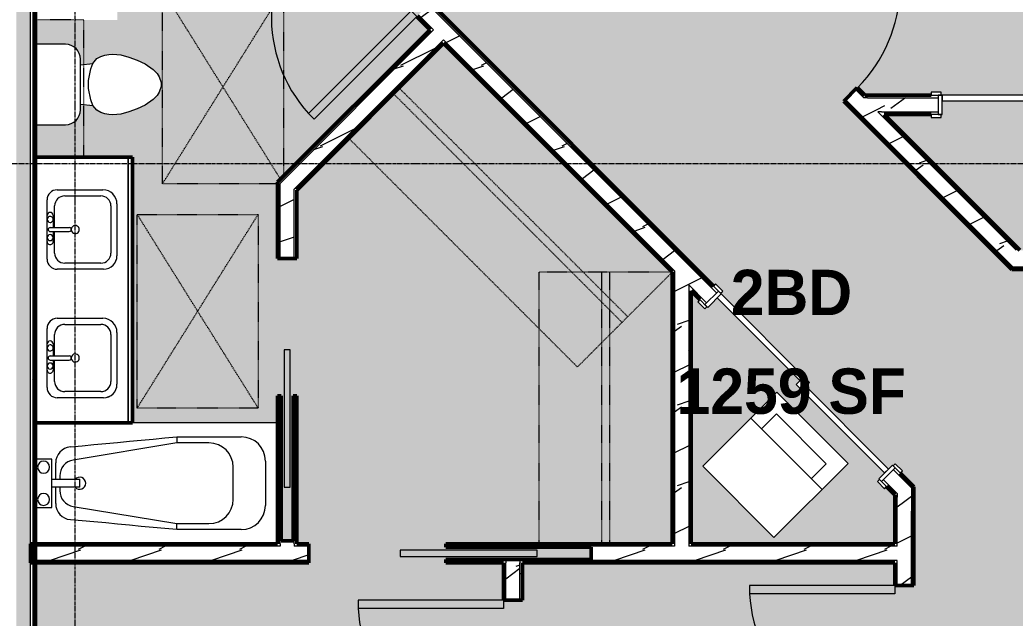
# Model space of a CAD drawing. Header units: inches. Extents: x -4294 to -464, y 9706 to 12475.
# Drawn here: x -2514 to -2267.2, y 11422.6 to 11570.9 of the extents above; entities that cross this region are included whole.
import ezdxf

# ---------------------------------------------------------------- set-up
doc = ezdxf.new("R2010")
doc.units = ezdxf.units.IN
doc.header["$MEASUREMENT"] = 0
doc.linetypes.add('Dash', pattern=[0.25, 0.125, -0.125])
doc.linetypes.add('Grid Line 1_2_', pattern=[0.875, 0.5, -0.125, 0.125, -0.125])
for name, color, linetype, lineweight in [('0-1', 7, 'Continuous', 5), ('0-2', 7, 'Continuous', 9), ('A-AREA-IDEN', 2, 'Continuous', 9), ('A-AREA-PATT-4', 254, 'Continuous', 9), ('A-DOOR-1', 7, 'Continuous', 9), ('A-DOOR-2', 90, 'Continuous', 20), ('A-DOOR-FRAM-1', 90, 'Continuous', 20), ('A-GENM-HDLN-1', 7, 'Dash', 9), ('A-WALL', 113, 'Continuous', 13), ('A-WALL-2', 250, 'Continuous', 50), ('A-WALL-3', 50, 'Continuous', 13), ('A-WALL-PATT-1', 7, 'Continuous', 9), ('A-WALL-PATT-2', 8, 'Continuous', 9), ('A-WALL-PATT-5', 111, 'Continuous', 9), ('I-WALL-1', 2, 'Continuous', 50), ('P-SANR-FIXT-1', 7, 'Continuous', 9), ('Q-CASE-1', 250, 'Continuous', 50), ('Q-CASE-2', 7, 'Continuous', 9), ('Q-CASE-HDLN-1', 7, 'Dash', 9), ('S-GRID-1', 1, 'Grid Line 1_2_', 9)]:
    doc.layers.add(name, color=color, linetype=linetype, lineweight=lineweight)
doc.styles.add('Century Gothic_B', font='GOTHICB.TTF', dxfattribs={"height": 11.25})
pattern_1 = [(0, (0, 0), (38.4, 9.6), [1.584, -27.216, 1.584, -27.216, -153.6]), (0, (0, 0), (38.4, 9.6), [-57.6, 1.584, -56.016, 1.584, -27.216, -67.2]), (0, (0, 0), (38.4, 9.6), [-144, 1.584, -17.616, 1.584, -46.416]), (120, (14.4, 4.8), (-27.513844, 28.4553755), [1.584, -27.216, 1.584, -27.216, -153.6]), (120, (14.4, 4.8), (-27.513844, 28.4553755), [-57.6, 1.584, -56.016, 1.584, -27.216, -67.2]), (120, (14.4, 4.8), (-27.513844, 28.4553755), [-144, 1.584, -17.616, 1.584, -46.416]), (240, (19.2, 24), (-10.886156, -38.0553755), [1.584, -27.216, 1.584, -27.216, -153.6]), (240, (19.2, 24), (-10.886156, -38.0553755), [-57.6, 1.584, -56.016, 1.584, -27.216, -67.2]), (240, (19.2, 24), (-10.886156, -38.0553755), [-144, 1.584, -17.616, 1.584, -46.416])]
pattern_2 = [(216.87, (7.997, 19.992), (59.9755286, 39.9843071), [9.996, -89.964]), (206.565, (19.992, 13.994), (-19.991807, -19.992219), [22.352, -22.352]), (198.435, (19.992, 3.998), (-39.983821, -19.991955), [12.644, -50.576])]

# ---------------------------------------------------------------- blocks, each defined once
blk = doc.blocks.new('Single-Flush - 36_ x 84_-1372839-FLOOR PLAN - 3RD FLOOR')
at = {"layer": 'A-DOOR-1'}
blk.add_arc((18, 2.37), 36.07, 93.1789, 180, dxfattribs=at)
at = {"layer": 'A-DOOR-2'}
for p, q in [((16, 2.37), (16, 38.39)), ((18, 38.39), (16, 38.39)), ((18, 2.37), (18, 38.39)), ((18, 2.37), (16, 2.37))]:
    blk.add_line(p, q, dxfattribs=at)
blk = doc.blocks.new('Pocket_Door_2385 - 34_ x 80_-1722045-FLOOR PLAN - 3RD FLOOR')
at = {"layer": 'A-DOOR-2'}
for p, q in [((-39.67, 0.75), (-39.67, -0.75)), ((-5.67, 0.75), (-39.67, 0.75)), ((-5.67, -0.75), (-5.67, 0.75)), ((-39.67, -0.75), (-5.67, -0.75))]:
    blk.add_line(p, q, dxfattribs=at)
blk = doc.blocks.new('Bath Tub - Maestro - 60_x30_-V68-FLOOR PLAN - 3RD FLOOR')
at = {"layer": 'P-SANR-FIXT-1'}
for p, q in [((60, 30), (24, 30)), ((35, 25), (9.35, 20.74)), ((35, 26.5), (51, 26.5)), ((35, 26.5), (35, 25)), ((43, 25), (35, 25)), ((4, 21), (0, 21)), ((4, 16), (4, 21)), ((5, 16), (5, 20.04)), ((57, 20.5), (57, 9.5)), ((49, 11), (49, 19)), ((4, 14), (4, 16)), ((4, 16), (10.94, 16)), ((6, 16.8), (6, 16)), ((10.94, 14), (10.94, 16)), ((4, 9), (4, 14)), ((10.94, 14), (4, 14)), ((5, 9.96), (5, 14)), ((6, 14), (6, 13.2)), ((0, 9), (4, 9)), ((9.35, 9.26), (35, 5)), ((35, 3.5), (35, 5)), ((35, 5), (43, 5)), ((51, 3.5), (35, 3.5))]:
    blk.add_line(p, q, dxfattribs=at)
at = {"layer": 'P-SANR-FIXT-1', "flags": 128}
for points in [[(8.63, 24.03), (11.56, 24.3), (14.49, 24.58), (17.42, 24.85), (20.35, 25.13), (23.28, 25.4), (26.21, 25.68), (29.14, 25.95), (32.07, 26.23), (35, 26.5)], [(35, 3.5), (32.07, 3.77), (29.14, 4.05), (26.21, 4.32), (23.28, 4.6), (20.35, 4.87), (17.42, 5.15), (14.49, 5.42), (11.56, 5.7), (8.63, 5.97)]]:
    blk.add_lwpolyline(points, dxfattribs=at)
at = {"layer": 'P-SANR-FIXT-1'}
for centre, radius, start, end in [((43, 19), 6, 360, 90), ((51, 20.5), 6, 360, 90), ((9, 20.04), 4, 95.3558, 180), ((2, 19), 1.5, 360, 180), ((10, 16.8), 4, 99.4223, 180), ((2, 19), 1.5, 180, 360), ((10.94, 15), 1.5, 360, 137.9289), ((10.94, 15), 1.5, 222.0711, 360), ((2, 11), 1.5, 360, 180), ((10, 13.2), 4, 180, 260.5777), ((2, 11), 1.5, 180, 360), ((9, 9.96), 4, 180, 264.6442), ((43, 11), 6, 270, 0), ((51, 9.5), 6, 270, 360)]:
    blk.add_arc(centre, radius, start, end, dxfattribs=at)
blk = doc.blocks.new('Toilet-Domestic-3D - Toilet-Domestic-3D-1372870-FLOOR PLAN - 3RD FLOOR')
at = {"layer": 'P-SANR-FIXT-1'}
for p, q in [((-5.13, 8), (-3.74, 10)), ((-3.74, 10), (-2.74, 11)), ((-2.74, 11), (-1.87, 11.5)), ((-1.87, 11.5), (-0.5, 12)), ((-0.5, 12), (0.5, 12)), ((0.5, 12), (1.87, 11.5)), ((1.87, 11.5), (2.74, 11)), ((2.74, 11), (3.74, 10)), ((3.74, 10), (5.13, 8)), ((-6.06, 6), (-5.13, 8)), ((5.13, 8), (6.06, 6)), ((-6.79, 4), (-6.06, 6)), ((6.06, 6), (6.79, 4)), ((-7.33, 1.99), (-6.79, 4)), ((6.79, 4), (7.33, 1.99)), ((-7.5, 0), (-7.33, 1.99)), ((7.33, 1.99), (7.5, 0)), ((-7.41, -1), (-7.5, 0)), ((-7.24, -2), (-7.41, -1)), ((-6.97, -3), (-7.24, -2)), ((7.24, -2), (6.97, -3)), ((7.41, -1), (7.24, -2)), ((7.5, 0), (7.41, -1)), ((-6.4, -4), (-6.97, -3)), ((-5.21, -5), (-6.4, -4)), ((6.4, -4), (5.21, -5)), ((6.97, -3), (6.4, -4)), ((-3.84, -5.5), (-5.21, -5)), ((-4.86, -8.02), (-5.21, -5)), ((-1, -6), (-3.84, -5.5)), ((1, -6), (-1, -6)), ((3.84, -5.5), (1, -6)), ((5.21, -5), (3.84, -5.5)), ((4.86, -8.02), (5.21, -5)), ((6.25, -8.02), (-6.25, -8.02)), ((-9.98, -11.75), (-9.98, -19.18)), ((9.98, -19.18), (9.98, -11.75))]:
    blk.add_line(p, q, dxfattribs=at)
for centre, start, end in [((-6.25, -11.75), 90, 180), ((6.25, -11.75), 0, 90)]:
    blk.add_arc(centre, 3.73, start, end, dxfattribs=at)
blk = doc.blocks.new('OD_CW_Upper Cabinet - OD_CW_Upper Cabinet-1867009-FLOOR PLAN - 3RD FLOOR')
at = {"layer": 'Q-CASE-HDLN-1'}
for p, q in [((34.74, 24), (0.74, 24)), ((0.74, 24), (0.74, 12)), ((34.74, 12), (34.74, 24)), ((0.74, 12), (34.74, 12))]:
    blk.add_line(p, q, dxfattribs=at)
blk = doc.blocks.new('M_Sink Vanity-Square - 500 x 440mm-1372835-FLOOR PLAN - 3RD FLOOR')
at = {"layer": 'P-SANR-FIXT-1'}
for p, q in [((-5.72, 10.23), (7.14, 10.23)), ((-5.72, 10.23), (7.14, 10.23)), ((-5.22, 8.73), (6.46, 8.73)), ((-9.22, -4.59), (-9.22, 6.73)), ((-9.22, -4.59), (-9.22, 6.73)), ((-7.72, -2.72), (-7.72, 6.23)), ((8.96, 6.23), (8.96, -2.72)), ((10.46, 6.91), (10.46, -4.59)), ((10.46, 6.91), (10.46, -4.59)), ((0.12, -6.33), (0.12, -1.59)), ((1.12, -6.33), (1.12, -1.59)), ((7.96, -7.09), (-6.72, -7.09)), ((7.96, -7.09), (-6.72, -7.09)), ((0.12, -5.22), (-5.22, -5.22)), ((-2.88, -5.59), (0.12, -5.59)), ((3.62, -7.09), (-2.88, -7.09)), ((6.46, -5.22), (1.12, -5.22)), ((1.12, -5.59), (3.62, -5.59))]:
    blk.add_line(p, q, dxfattribs=at)
for centre, radius, start, end in [((-5.72, 6.73), 3.5, 90, 180), ((-5.72, 6.73), 3.5, 90, 180), ((7.14, 6.91), 3.32, 0, 90), ((7.14, 6.91), 3.32, 360, 90), ((-5.22, 6.23), 2.5, 90, 180), ((6.46, 6.23), 2.5, 360, 90), ((0.62, -0.13), 1, 360, 180), ((0.62, -0.13), 1, 180, 0), ((0.62, -1.59), 0.5, 360, 180), ((-6.72, -4.59), 2.5, 180, 270), ((-6.72, -4.59), 2.5, 180, 270), ((-5.22, -2.72), 2.5, 180, 270), ((6.46, -2.72), 2.5, 270, 360), ((7.96, -4.59), 2.5, 270, 0), ((7.96, -4.59), 2.5, 270, 0), ((-2.88, -6.34), 0.75, 90, 270), ((-1.88, -6.34), 0.75, 360, 180), ((-1.88, -6.34), 0.75, 180, 0), ((0.62, -6.33), 0.5, 180, 0), ((2.62, -6.34), 0.75, 0, 180), ((2.62, -6.34), 0.75, 180, 0), ((3.62, -6.34), 0.75, 270, 90)]:
    blk.add_arc(centre, radius, start, end, dxfattribs=at)
blk = doc.blocks.new('OD_CW_Base Cabinet - OD_CW_Base Cabinet-1834232-FLOOR PLAN - 3RD FLOOR')
at = {"layer": 'Q-CASE-1'}
for p, q in [((0.74, 24), (0.74, 0)), ((66.57, 0), (66.57, 24)), ((0.74, 0), (66.57, 0))]:
    blk.add_line(p, q, dxfattribs=at)
at = {"layer": 'Q-CASE-2'}
for p, q in [((0.74, 1), (0.74, 24)), ((66.57, 24), (66.57, 1)), ((0.74, 0), (0.74, 1)), ((0.74, 1), (66.57, 1)), ((66.57, 1), (0.74, 1)), ((66.57, 0), (0.74, 0)), ((66.57, 1), (66.57, 0))]:
    blk.add_line(p, q, dxfattribs=at)
blk = doc.blocks.new('ADA Clearances - 30_x48_-1721104-FLOOR PLAN - 3RD FLOOR')
at = {"layer": 'A-GENM-HDLN-1'}
for p, q in [((15, 24), (-15, -24)), ((-15, 24), (15, -24)), ((-15, -24), (-15, 24)), ((-15, 24), (15, 24)), ((15, 24), (15, -24)), ((15, -24), (-15, -24))]:
    blk.add_line(p, q, dxfattribs=at)
blk = doc.blocks.new('ADA Clearances - 30_x48_-V90-FLOOR PLAN - 3RD FLOOR')
at = {"layer": 'A-GENM-HDLN-1'}
for p, q in [((15, 24), (-15, -24)), ((-14.29, 22.86), (15, -24)), ((-13.52, 24), (15, 24)), ((15, 24), (15, -24)), ((-15, -24), (-15, 22.14)), ((15, -24), (-15, -24))]:
    blk.add_line(p, q, dxfattribs=at)
blk = doc.blocks.new('Single-Flush - 36_ x 84_-1372824-FLOOR PLAN - 3RD FLOOR')
at = {"layer": 'A-DOOR-1'}
blk.add_arc((18, -2.38), 36.07, 180, 266.8211, dxfattribs=at)
at = {"layer": 'A-DOOR-2'}
for p, q in [((16, -2.38), (16, -38.39)), ((18, -2.38), (16, -2.38)), ((18, -2.38), (18, -38.39)), ((18, -38.39), (16, -38.39))]:
    blk.add_line(p, q, dxfattribs=at)
blk = doc.blocks.new('OD_CW_Closet - OD_CW_Closet-2068594-FLOOR PLAN - 3RD FLOOR')
at = {"layer": 'Q-CASE-HDLN-1'}
for p, q in [((80.94, 24), (0.74, 24)), ((0.74, 24), (0.74, -9.27)), ((80.94, -9.27), (80.94, 24)), ((0.74, 8.37), (80.94, 8.37)), ((0.74, 6.37), (80.94, 6.37)), ((0.74, -9.27), (80.94, -9.27))]:
    blk.add_line(p, q, dxfattribs=at)
blk = doc.blocks.new('OD_CW_Closet - OD_CW_Closet-2068562-FLOOR PLAN - 3RD FLOOR')
at = {"layer": 'Q-CASE-HDLN-1'}
for p, q in [((68.04, 24), (0.74, 24)), ((0.74, 24), (0.74, -9)), ((68.04, -9), (68.04, 24)), ((0.74, 8.5), (68.04, 8.5)), ((0.74, 6.5), (68.04, 6.5)), ((0.74, -9), (68.04, -9))]:
    blk.add_line(p, q, dxfattribs=at)
blk = doc.blocks.new('FOLDING_SLIDING CLOSET - 72_ x 80_-1372823-FLOOR PLAN - 3RD FLOOR')
at = {"layer": 'A-DOOR-1'}
for p, q in [((-36.25, 3), (-38.75, 3)), ((-38.75, 3), (-38.75, 2.25)), ((-36.25, 2.25), (-36.25, 3)), ((38.75, 3), (36.25, 3)), ((36.25, 3), (36.25, 2.25)), ((38.75, 2.25), (38.75, 3)), ((-38.75, 2.25), (-36.25, 2.25)), ((36.25, 2.25), (38.75, 2.25)), ((-36.25, -2.5), (-38.75, -2.5)), ((-38.75, -2.5), (-38.75, -3.25)), ((-38.75, -3.25), (-36.25, -3.25)), ((-36.25, -3.25), (-36.25, -2.5)), ((38.75, -2.5), (36.25, -2.5)), ((36.25, -2.5), (36.25, -3.25)), ((36.25, -3.25), (38.75, -3.25)), ((38.75, -3.25), (38.75, -2.5))]:
    blk.add_line(p, q, dxfattribs=at)
at = {"layer": 'A-DOOR-2'}
for p, q in [((1, 2.25), (-36, 2.25)), ((-36, 2.25), (-36, 0.87)), ((-36, 0.87), (1, 0.87)), ((36, 0.87), (-1, 0.87)), ((-1, 0.87), (-1, -0.5)), ((1, 0.87), (1, 2.25)), ((36, -0.5), (36, 0.87)), ((-1, -0.5), (36, -0.5))]:
    blk.add_line(p, q, dxfattribs=at)
at = {"layer": 'A-DOOR-FRAM-1'}
for p, q in [((-36, 2.25), (-37, 2.25)), ((-37, 2.25), (-37, -2.5)), ((-36, -2.5), (-36, 2.25)), ((36, 2.25), (36, -2.5)), ((37, 2.25), (36, 2.25)), ((37, -2.5), (37, 2.25)), ((-37, -2.5), (-36, -2.5)), ((36, -2.5), (37, -2.5))]:
    blk.add_line(p, q, dxfattribs=at)
blk = doc.blocks.new('Stacked Washer and Dryer - 26_x25_ - Private-1352637-FLOOR PLAN - 3RD FLOOR')
at = {"layer": 'P-SANR-FIXT-1'}
for p, q in [((0, 12.5), (26, 12.5)), ((0, 12.5), (0, -12.5)), ((16.90625, 12.5), (16.90625, -12.5)), ((26, 12.5), (26, -12.5)), ((16.90625, 8.75), (22.09375, 8.75)), ((22.09375, 8.75), (22.09375, -8.75)), ((22.09375, -8.75), (16.90625, -8.75)), ((26, -12.5), (0, -12.5))]:
    blk.add_line(p, q, dxfattribs=at)
blk = doc.blocks.new('FOLDING_SLIDING CLOSET - 60_ x 80_-1372877-FLOOR PLAN - 3RD FLOOR')
at = {"layer": 'A-DOOR-1'}
for p, q in [((-30.25, 3), (-32.75, 3)), ((-32.75, 3), (-32.75, 2.25)), ((-30.25, 2.25), (-30.25, 3)), ((32.75, 3), (30.25, 3)), ((30.25, 3), (30.25, 2.25)), ((32.75, 2.25), (32.75, 3)), ((-32.75, 2.25), (-30.25, 2.25)), ((30.25, 2.25), (32.75, 2.25)), ((-30.25, -2.5), (-32.75, -2.5)), ((-32.75, -2.5), (-32.75, -3.25)), ((-32.75, -3.25), (-30.25, -3.25)), ((-30.25, -3.25), (-30.25, -2.5)), ((32.75, -2.5), (30.25, -2.5)), ((30.25, -2.5), (30.25, -3.25)), ((30.25, -3.25), (32.75, -3.25)), ((32.75, -3.25), (32.75, -2.5))]:
    blk.add_line(p, q, dxfattribs=at)
at = {"layer": 'A-DOOR-2'}
for p, q in [((1, 2.25), (-30, 2.25)), ((-30, 2.25), (-30, 0.87)), ((-30, 0.87), (1, 0.87)), ((30, 0.87), (-1, 0.87)), ((-1, 0.87), (-1, -0.5)), ((1, 0.87), (1, 2.25)), ((30, -0.5), (30, 0.87)), ((-1, -0.5), (30, -0.5))]:
    blk.add_line(p, q, dxfattribs=at)
at = {"layer": 'A-DOOR-FRAM-1'}
for p, q in [((-30, 2.25), (-31, 2.25)), ((-31, 2.25), (-31, -2.5)), ((-30, -2.5), (-30, 2.25)), ((30, 2.25), (30, -2.5)), ((31, 2.25), (30, 2.25)), ((31, -2.5), (31, 2.25)), ((-31, -2.5), (-30, -2.5)), ((30, -2.5), (31, -2.5))]:
    blk.add_line(p, q, dxfattribs=at)
blk = doc.blocks.new('CTR - 1st Phase - Unit Layouts_rvt-1-FLOOR PLAN - 3RD FLOOR')
at = {"layer": 'A-WALL-PATT-1'}
h = blk.add_hatch(dxfattribs=at)
h.set_pattern_fill('FP_1', color=256, style=0, pattern_type=2)
h.set_pattern_definition(pattern_1)
h.paths.add_polyline_path([(-2267.79, 11509.65), (-2309.29, 11551.15), (-2309.73, 11550.71), (-2268.68, 11509.65), (-2268.05, 11509.65)], flags=0)
h.paths.add_polyline_path([(-2335.19, 11576.16), (-2334.75, 11576.61), (-2375.26, 11617.12), (-2375.7, 11616.68), (-2347.15, 11588.12)], flags=0)
h.paths.add_polyline_path([(-2428.03, 11669), (-2427.59, 11669.44), (-2437.77, 11679.63), (-2438.19, 11679.17), (-2428.47, 11669.44)], flags=0)
h.paths.add_polyline_path([(-2438.25, 11679.99), (-2438.13, 11679.99), (-2438.19, 11680.05)], flags=0)
h = blk.add_hatch(dxfattribs=at)
h.set_pattern_fill('FP_1', color=256, style=0, pattern_type=2)
h.set_pattern_definition(pattern_1)
h.paths.add_polyline_path([(-2292.32, 11454.28), (-2292.32, 11455.16), (-2296.96, 11459.8), (-2297.4, 11459.36), (-2292.95, 11454.9)], flags=0)
h.paths.add_polyline_path([(-2341.24, 11503.2), (-2340.8, 11503.64), (-2412.22, 11575.06), (-2412.66, 11574.61), (-2341.68, 11503.64)], flags=0)
h.paths.add_polyline_path([(-2438.12, 11600.07), (-2437.67, 11600.51), (-2477.7, 11640.54), (-2478.15, 11640.1), (-2440.59, 11602.54)], flags=0)
h = blk.add_hatch(dxfattribs=at)
h.set_pattern_fill('FP_1', color=256, style=0, pattern_type=2)
h.set_pattern_definition(pattern_1)
h.paths.add_polyline_path([(-2296.45, 11452.57), (-2296.45, 11453.45), (-2299.88, 11456.88), (-2300.32, 11456.44), (-2297.07, 11453.19)], flags=0)
h.paths.add_polyline_path([(-2344.16, 11500.28), (-2343.72, 11500.72), (-2348.17, 11505.18), (-2348.17, 11504.29), (-2344.6, 11500.72)], flags=0)
h.paths.add_polyline_path([(-2351.67, 11507.79), (-2351.67, 11508.68), (-2408.95, 11565.95), (-2409.39, 11565.51), (-2352.3, 11508.42)], flags=0)
h.paths.add_polyline_path([(-2411.86, 11567.98), (-2411.42, 11568.43), (-2415.13, 11572.14), (-2415.58, 11571.7), (-2412.31, 11568.43)], flags=0)
h.paths.add_polyline_path([(-2441.03, 11597.15), (-2440.59, 11597.59), (-2480.62, 11637.62), (-2481.06, 11637.18), (-2441.47, 11597.59)], flags=0)
h = blk.add_hatch(dxfattribs=at)
h.set_pattern_fill('FP_1', color=256, style=0, pattern_type=2)
h.set_pattern_definition(pattern_1)
h.paths.add_polyline_path([(-2446, 11528.02), (-2408.95, 11565.07), (-2409.39, 11565.51), (-2446, 11528.9), (-2446, 11528.64)], flags=0)
h = blk.add_hatch(dxfattribs=at)
h.set_pattern_fill('FP_1', color=256, style=0, pattern_type=2)
h.set_pattern_definition(pattern_1)
h.paths.add_polyline_path([(-2076.8, 11551.55), (-2076.17, 11551.55), (-2076.17, 11552.17), (-2134.82, 11552.17), (-2134.82, 11551.55), (-2099.07, 11551.55)], flags=0)
h.paths.add_polyline_path([(-2208.82, 11551.55), (-2208.82, 11552.17), (-2212.32, 11552.17), (-2212.32, 11551.55), (-2210.57, 11551.55)], flags=0)
h.paths.add_polyline_path([(-2301.24, 11551.55), (-2286.32, 11551.55), (-2286.32, 11552.17), (-2304.48, 11552.17), (-2303.86, 11551.55)], flags=0)
h = blk.add_hatch(dxfattribs=at)
h.set_pattern_fill('FP_1', color=256, style=0, pattern_type=2)
h.set_pattern_definition(pattern_1)
h.paths.add_polyline_path([(-2450.12, 11441.02), (-2449.5, 11441.03), (-2449.5, 11477.72), (-2450.12, 11477.72), (-2450.12, 11444.52)], flags=0)
h.paths.add_polyline_path([(-2450.12, 11511.72), (-2449.5, 11511.72), (-2449.5, 11530.35), (-2450.12, 11529.73), (-2450.12, 11523.89)], flags=0)
h = blk.add_hatch(dxfattribs=at)
h.set_pattern_fill('FP_1', color=256, style=0, pattern_type=2)
h.set_pattern_definition(pattern_1)
h.paths.add_polyline_path([(-2445.37, 11441.02), (-2445.37, 11477.72), (-2446, 11477.72), (-2446, 11441.02)], flags=0)
h.paths.add_polyline_path([(-2445.37, 11511.72), (-2445.37, 11528.64), (-2446, 11528.02), (-2446, 11511.72)], flags=0)
h = blk.add_hatch(dxfattribs=at)
h.set_pattern_fill('FP_1', color=256, style=0, pattern_type=2)
h.set_pattern_definition(pattern_1)
h.paths.add_polyline_path([(-2143.48, 11509.02), (-2076.17, 11509.02), (-2076.17, 11509.65), (-2239.4, 11509.65), (-2239.4, 11509.02), (-2167.48, 11509.02)], flags=0)
h.paths.add_polyline_path([(-2242.9, 11509.02), (-2242.9, 11509.65), (-2268.68, 11509.65), (-2268.05, 11509.02), (-2243.53, 11509.02)], flags=0)
h = blk.add_hatch(dxfattribs=at)
h.set_pattern_fill('FP_1', color=256, style=0, pattern_type=2)
h.set_pattern_definition(pattern_1)
h.paths.add_polyline_path([(-2351.67, 11441.02), (-2351.67, 11507.79), (-2352.3, 11508.42), (-2352.3, 11441.02)], flags=0)
h = blk.add_hatch(dxfattribs=at)
h.set_pattern_fill('FP_1', color=256, style=0, pattern_type=2)
h.set_pattern_definition(pattern_1)
h.paths.add_polyline_path([(-2347.55, 11441.02), (-2347.55, 11503.67), (-2348.17, 11504.29), (-2348.17, 11441.02)], flags=0)
h = blk.add_hatch(dxfattribs=at)
h.set_pattern_fill('FP_1', color=256, style=0, pattern_type=2)
h.set_pattern_definition(pattern_1)
h.paths.add_polyline_path([(-2292.32, 11255.64), (-2292.32, 11394.65), (-2292.95, 11394.65), (-2292.95, 11255.64)], flags=0)
h.paths.add_polyline_path([(-2292.32, 11430.65), (-2292.32, 11454.28), (-2292.95, 11454.9), (-2292.95, 11430.65)], flags=0)
h = blk.add_hatch(dxfattribs=at)
h.set_pattern_fill('FP_1', color=256, style=0, pattern_type=2)
h.set_pattern_definition(pattern_1)
h.paths.add_polyline_path([(-2308.64, 11440.4), (-2297.07, 11440.4), (-2297.07, 11441.02), (-2348.17, 11441.02), (-2348.17, 11440.4), (-2344.7, 11440.4)], flags=0)
h.paths.add_polyline_path([(-2402.27, 11440.4), (-2351.67, 11440.4), (-2351.67, 11441.02), (-2408.37, 11441.02), (-2408.37, 11440.4)], flags=0)
h.paths.add_polyline_path([(-2475.12, 11440.4), (-2449.5, 11440.4), (-2449.5, 11441.02), (-2510.12, 11441.02), (-2510.12, 11440.4), (-2478.05, 11440.4)], flags=0)
h.paths.add_polyline_path([(-2446, 11440.4), (-2442.37, 11440.4), (-2442.37, 11441.02), (-2446, 11441.02)], flags=0)
h = blk.add_hatch(dxfattribs=at)
h.set_pattern_fill('FP_1', color=256, style=0, pattern_type=2)
h.set_pattern_definition(pattern_1)
h.paths.add_polyline_path([(-2389.37, 11436.27), (-2297.07, 11436.27), (-2297.07, 11436.9), (-2390, 11436.9), (-2390, 11436.27)], flags=0)
h.paths.add_polyline_path([(-2408.37, 11436.27), (-2393.5, 11436.27), (-2393.5, 11436.9), (-2408.37, 11436.9)], flags=0)
h.paths.add_polyline_path([(-2498.75, 11436.27), (-2442.37, 11436.27), (-2442.37, 11436.9), (-2510.12, 11436.89), (-2510.12, 11436.27)], flags=0)
h = blk.add_hatch(dxfattribs=at)
h.set_pattern_fill('FP_1', color=256, style=0, pattern_type=2)
h.set_pattern_definition(pattern_1)
h.paths.add_polyline_path([(-2393.5, 11255.64), (-2393.5, 11391.01), (-2394.12, 11391.01), (-2394.12, 11255.64)], flags=0)
h.paths.add_polyline_path([(-2394.12, 11427.01), (-2393.5, 11427.01), (-2393.5, 11436.27), (-2394.12, 11436.27)], flags=0)
h = blk.add_hatch(dxfattribs=at)
h.set_pattern_fill('FP_1', color=256, style=0, pattern_type=2)
h.set_pattern_definition(pattern_1)
h.paths.add_polyline_path([(-2390, 11255.64), (-2389.37, 11255.64), (-2389.37, 11391.01), (-2390, 11391.01), (-2390, 11283.91)], flags=0)
h.paths.add_polyline_path([(-2390, 11427.01), (-2389.37, 11427.01), (-2389.37, 11436.27), (-2390, 11436.27)], flags=0)
at = {"layer": 'A-WALL-PATT-2'}
h = blk.add_hatch(dxfattribs=at)
h.set_pattern_fill('FP_2', color=256, style=0, pattern_type=2)
h.set_pattern_definition(pattern_2)
h.paths.add_polyline_path([(-2267.79, 11513.15), (-2266.34, 11513.15), (-2306.82, 11553.62), (-2309.29, 11551.15), (-2271.29, 11513.15), (-2268.68, 11513.15)], flags=0)
h.paths.add_polyline_path([(-2334.75, 11576.61), (-2332.27, 11579.08), (-2372.79, 11619.59), (-2375.26, 11617.12), (-2347.15, 11589)], flags=0)
h.paths.add_polyline_path([(-2427.59, 11669.44), (-2425.11, 11671.92), (-2433.18, 11679.99), (-2437.2, 11679.99), (-2437.67, 11680.57), (-2438.19, 11680.05), (-2427.85, 11669.71)], flags=0)
h = blk.add_hatch(dxfattribs=at)
h.set_pattern_fill('FP_2', color=256, style=0, pattern_type=2)
h.set_pattern_definition(pattern_2)
h.paths.add_polyline_path([(-2292.95, 11449.95), (-2292.95, 11454.9), (-2297.4, 11459.36), (-2299.88, 11456.88), (-2292.98, 11449.98)], flags=0)
h.paths.add_polyline_path([(-2343.72, 11500.72), (-2341.24, 11503.2), (-2412.66, 11574.61), (-2415.13, 11572.14), (-2344.16, 11501.16)], flags=0)
h.paths.add_polyline_path([(-2440.59, 11597.59), (-2438.12, 11600.07), (-2478.15, 11640.1), (-2480.62, 11637.62), (-2457.4, 11614.41)], flags=0)
h = blk.add_hatch(dxfattribs=at)
h.set_pattern_fill('FP_2', color=256, style=0, pattern_type=2)
h.set_pattern_definition(pattern_2)
h.paths.add_polyline_path([(-2449.5, 11525.4), (-2408.95, 11565.95), (-2411.42, 11568.43), (-2449.5, 11530.35), (-2449.5, 11528.02)], flags=0)
h = blk.add_hatch(dxfattribs=at)
h.set_pattern_fill('FP_2', color=256, style=0, pattern_type=2)
h.set_pattern_definition(pattern_2)
h.paths.add_polyline_path([(-2101.05, 11548.05), (-2076.17, 11548.05), (-2076.17, 11551.55), (-2134.82, 11551.55), (-2134.82, 11548.05), (-2104.6, 11548.05)], flags=0)
h.paths.add_polyline_path([(-2212.32, 11548.05), (-2208.82, 11548.05), (-2208.82, 11551.55), (-2212.32, 11551.55)], flags=0)
h.paths.add_polyline_path([(-2300.36, 11548.05), (-2286.32, 11548.05), (-2286.32, 11551.55), (-2304.74, 11551.55), (-2301.24, 11548.05)], flags=0)
h = blk.add_hatch(dxfattribs=at)
h.set_pattern_fill('FP_2', color=256, style=0, pattern_type=2)
h.set_pattern_definition(pattern_2)
h.paths.add_polyline_path([(-2446.25, 11440.4), (-2446, 11440.4), (-2446, 11477.72), (-2446.25, 11477.72), (-2446.25, 11441.72), (-2449.25, 11441.72), (-2449.25, 11477.72), (-2449.5, 11477.72), (-2449.5, 11440.4), (-2449.25, 11440.4)], flags=0)
h.paths.add_polyline_path([(-2446, 11511.72), (-2446, 11528.9), (-2449.5, 11525.4), (-2449.5, 11511.72)], flags=0)
h = blk.add_hatch(dxfattribs=at)
h.set_pattern_fill('FP_2', color=256, style=0, pattern_type=2)
h.set_pattern_definition(pattern_2)
h.paths.add_polyline_path([(-2076.8, 11509.65), (-2076.17, 11509.65), (-2076.17, 11513.15), (-2271.29, 11513.15), (-2267.79, 11509.65), (-2099.07, 11509.65)], flags=0)
h = blk.add_hatch(dxfattribs=at)
h.set_pattern_fill('FP_2', color=256, style=0, pattern_type=2)
h.set_pattern_definition(pattern_2)
h.paths.add_polyline_path([(-2348.17, 11440.4), (-2348.17, 11505.18), (-2351.67, 11508.68), (-2351.67, 11440.4)], flags=0)
h = blk.add_hatch(dxfattribs=at)
h.set_pattern_fill('FP_2', color=256, style=0, pattern_type=2)
h.set_pattern_definition(pattern_2)
h.paths.add_polyline_path([(-2296.45, 11255.64), (-2292.95, 11255.64), (-2292.95, 11394.65), (-2296.45, 11394.65), (-2296.45, 11283.91)], flags=0)
h.paths.add_polyline_path([(-2292.95, 11430.65), (-2292.98, 11449.98), (-2296.45, 11453.45), (-2296.45, 11430.65)], flags=0)
h = blk.add_hatch(dxfattribs=at)
h.set_pattern_fill('FP_2', color=256, style=0, pattern_type=2)
h.set_pattern_definition(pattern_2)
h.paths.add_polyline_path([(-2351.67, 11436.9), (-2296.45, 11436.9), (-2296.45, 11440.4), (-2408.37, 11440.4), (-2408.37, 11440.15), (-2372.37, 11440.15), (-2372.37, 11437.15), (-2408.37, 11437.15), (-2408.37, 11436.9), (-2372.37, 11436.9)], flags=0)
h.paths.add_polyline_path([(-2484.97, 11436.9), (-2442.37, 11436.9), (-2442.37, 11440.4), (-2510.12, 11440.4), (-2510.12, 11436.9), (-2498.75, 11436.9)], flags=0)
h = blk.add_hatch(dxfattribs=at)
h.set_pattern_fill('FP_2', color=256, style=0, pattern_type=2)
h.set_pattern_definition(pattern_2)
h.paths.add_polyline_path([(-2393.5, 11255.64), (-2390, 11255.64), (-2390, 11391.01), (-2393.5, 11391.01), (-2393.5, 11283.91)], flags=0)
h.paths.add_polyline_path([(-2390, 11427.01), (-2390, 11436.9), (-2393.5, 11436.9), (-2393.5, 11427.01)], flags=0)
at = {"layer": 'A-WALL-2'}
for p, q in [((-2342.04, 11504.88), (-2412.22, 11575.06)), ((-2415.58, 11571.7), (-2412.31, 11568.43)), ((-2412.31, 11568.43), (-2450.12, 11530.61)), ((-2445.37, 11528.64), (-2408.95, 11565.07)), ((-2408.95, 11565.07), (-2352.3, 11508.42)), ((-2306.38, 11554.07), (-2309.73, 11550.71)), ((-2304.48, 11552.17), (-2306.38, 11554.07)), ((-2288.07, 11552.17), (-2304.48, 11552.17)), ((-2309.73, 11550.71), (-2272.8, 11513.77)), ((-2299.73, 11547.42), (-2288.07, 11547.42)), ((-2266.08, 11513.77), (-2299.73, 11547.42)), ((-2450.12, 11530.61), (-2450.12, 11529.73)), ((-2450.12, 11529.73), (-2450.12, 11523.89)), ((-2445.37, 11511.72), (-2445.37, 11528.64)), ((-2450.12, 11523.89), (-2450.12, 11511.72)), ((-2450.12, 11511.72), (-2445.37, 11511.72)), ((-2272.8, 11513.77), (-2268.68, 11509.65)), ((-2268.68, 11509.65), (-2268.05, 11509.02)), ((-2352.3, 11508.42), (-2352.3, 11441.02)), ((-2268.05, 11509.02), (-2243.53, 11509.02)), ((-2347.55, 11503.67), (-2345.4, 11501.52)), ((-2347.55, 11441.02), (-2347.55, 11503.67)), ((-2450.12, 11477.72), (-2450.12, 11441.02)), ((-2449.25, 11477.72), (-2450.12, 11477.72)), ((-2449.25, 11441.72), (-2449.25, 11477.72)), ((-2445.37, 11477.72), (-2446.25, 11477.72)), ((-2446.25, 11477.72), (-2446.25, 11441.72)), ((-2445.37, 11441.02), (-2445.37, 11477.72)), ((-2292.32, 11455.16), (-2295.72, 11458.56)), ((-2299.08, 11455.2), (-2297.07, 11453.19)), ((-2292.32, 11454.28), (-2292.32, 11455.16)), ((-2297.07, 11453.19), (-2297.07, 11441.02)), ((-2292.32, 11448.44), (-2292.32, 11454.28)), ((-2292.32, 11430.65), (-2292.32, 11448.44)), ((-2450.12, 11441.02), (-2511.37, 11441.02)), ((-2511.37, 11441.02), (-2511.37, 11436.27)), ((-2446.25, 11441.72), (-2449.25, 11441.72)), ((-2442.37, 11441.02), (-2445.37, 11441.02)), ((-2442.37, 11436.27), (-2442.37, 11441.02)), ((-2352.3, 11441.02), (-2408.37, 11441.02)), ((-2408.37, 11441.02), (-2408.37, 11440.15)), ((-2408.37, 11440.15), (-2372.37, 11440.15)), ((-2372.37, 11440.15), (-2372.37, 11437.15)), ((-2297.07, 11441.02), (-2347.55, 11441.02)), ((-2511.37, 11436.27), (-2442.37, 11436.27)), ((-2372.37, 11437.15), (-2408.37, 11437.15)), ((-2408.37, 11437.15), (-2408.37, 11436.27)), ((-2408.37, 11436.27), (-2394.12, 11436.27)), ((-2394.12, 11436.27), (-2394.12, 11427.01)), ((-2389.37, 11427.01), (-2389.37, 11436.27)), ((-2389.37, 11436.27), (-2297.07, 11436.27)), ((-2297.07, 11436.27), (-2297.07, 11430.65)), ((-2297.07, 11430.65), (-2292.32, 11430.65)), ((-2394.12, 11427.01), (-2389.37, 11427.01))]:
    blk.add_line(p, q, dxfattribs=at)
at = {"layer": 'A-WALL-3'}
for p, q in [((-2341.24, 11503.2), (-2412.66, 11574.61)), ((-2411.42, 11568.43), (-2415.13, 11572.14)), ((-2449.5, 11530.35), (-2411.86, 11567.98)), ((-2411.42, 11568.43), (-2411.86, 11567.98)), ((-2446, 11528.9), (-2409.39, 11565.51)), ((-2408.95, 11565.95), (-2409.39, 11565.51)), ((-2351.67, 11508.68), (-2408.95, 11565.95)), ((-2304.74, 11551.55), (-2306.82, 11553.62)), ((-2303.86, 11551.55), (-2304.74, 11551.55)), ((-2303.86, 11551.55), (-2286.32, 11551.55)), ((-2271.92, 11513.77), (-2309.29, 11551.15)), ((-2300.36, 11548.05), (-2301.24, 11548.05)), ((-2266.97, 11513.77), (-2301.24, 11548.05)), ((-2300.36, 11548.05), (-2286.32, 11548.05)), ((-2449.5, 11525.4), (-2449.5, 11530.35)), ((-2446, 11528.02), (-2446, 11528.9)), ((-2446, 11511.72), (-2446, 11528.02)), ((-2449.5, 11524.52), (-2449.5, 11525.4)), ((-2449.5, 11511.72), (-2449.5, 11524.52)), ((-2271.29, 11513.15), (-2271.92, 11513.77)), ((-2267.79, 11509.65), (-2271.29, 11513.15)), ((-2267.79, 11509.65), (-2242.9, 11509.65)), ((-2351.67, 11508.68), (-2351.67, 11507.79)), ((-2351.67, 11507.79), (-2351.67, 11441.02)), ((-2343.72, 11500.72), (-2348.17, 11505.18)), ((-2348.17, 11505.18), (-2348.17, 11504.29)), ((-2348.17, 11504.29), (-2348.17, 11441.02)), ((-2449.5, 11441.02), (-2449.5, 11477.72)), ((-2446, 11441.02), (-2446, 11477.72)), ((-2292.95, 11454.9), (-2297.4, 11459.36)), ((-2296.45, 11453.45), (-2299.88, 11456.88)), ((-2296.45, 11453.45), (-2296.45, 11452.57)), ((-2296.45, 11440.4), (-2296.45, 11452.57)), ((-2292.95, 11454.9), (-2292.95, 11449.95)), ((-2292.95, 11449.95), (-2292.95, 11449.07)), ((-2292.95, 11430.65), (-2292.95, 11449.07)), ((-2449.5, 11440.4), (-2511.37, 11440.4)), ((-2449.5, 11441.02), (-2449.5, 11440.4)), ((-2446, 11441.02), (-2446, 11440.4)), ((-2442.37, 11440.4), (-2446, 11440.4)), ((-2351.67, 11440.4), (-2408.37, 11440.4)), ((-2351.67, 11441.02), (-2351.67, 11440.4)), ((-2348.17, 11441.02), (-2348.17, 11440.4)), ((-2297.07, 11440.4), (-2348.17, 11440.4)), ((-2296.45, 11440.4), (-2297.07, 11440.4)), ((-2442.37, 11436.9), (-2511.37, 11436.9)), ((-2393.5, 11436.9), (-2408.37, 11436.9)), ((-2393.5, 11436.9), (-2393.5, 11436.27)), ((-2393.5, 11427.01), (-2393.5, 11436.27)), ((-2390, 11436.9), (-2390, 11436.27)), ((-2297.07, 11436.9), (-2390, 11436.9)), ((-2390, 11427.01), (-2390, 11436.27)), ((-2296.45, 11436.9), (-2297.07, 11436.9)), ((-2296.45, 11430.65), (-2296.45, 11436.9))]:
    blk.add_line(p, q, dxfattribs=at)
at = {"layer": '0-2'}
for name, p, rotation in [('Single-Flush - 36_ x 84_-1372824-FLOOR PLAN - 3RD FLOOR', (-2320.78, 11565.11), 134.999999999864), ('Single-Flush - 36_ x 84_-1372824-FLOOR PLAN - 3RD FLOOR', (-2426.63, 11586.1), 314.9999999998772), ('ADA Clearances - 30_x48_-V90-FLOOR PLAN - 3RD FLOOR', (-2463.65, 11554.23), 180), ('OD_CW_Upper Cabinet - OD_CW_Upper Cabinet-1867009-FLOOR PLAN - 3RD FLOOR', (-2486.12, 11536.11), 89.99999999999325), ('Toilet-Domestic-3D - Toilet-Domestic-3D-1372870-FLOOR PLAN - 3RD FLOOR', (-2490.95, 11554.85), 269.9999999999841), ('OD_CW_Closet - OD_CW_Closet-2068594-FLOOR PLAN - 3RD FLOOR', (-2426.44, 11548.62), 314.9999999999445), ('OD_CW_Base Cabinet - OD_CW_Base Cabinet-1834232-FLOOR PLAN - 3RD FLOOR', (-2486.12, 11470.29), 90.00000000000156), ('M_Sink Vanity-Square - 500 x 440mm-1372835-FLOOR PLAN - 3RD FLOOR', (-2500.16, 11519.52), 270.000000000002), ('ADA Clearances - 30_x48_-1721104-FLOOR PLAN - 3RD FLOOR', (-2469.92, 11498.65), 180), ('OD_CW_Closet - OD_CW_Closet-2068562-FLOOR PLAN - 3RD FLOOR', (-2376.3, 11509.07), 269.9999999999417), ('FOLDING_SLIDING CLOSET - 60_ x 80_-1372877-FLOOR PLAN - 3RD FLOOR', (-2320.47, 11480.13), 314.9999999998772), ('M_Sink Vanity-Square - 500 x 440mm-1372835-FLOOR PLAN - 3RD FLOOR', (-2500.16, 11487.68), 270.000000000002), ('Pocket_Door_2385 - 34_ x 80_-1722045-FLOOR PLAN - 3RD FLOOR', (-2447.75, 11494.72), 89.99999999999787), ('Stacked Washer and Dryer - 26_x25_ - Private-1352637-FLOOR PLAN - 3RD FLOOR', (-2335.86, 11451.39), 44.99999999985013), ('Pocket_Door_2385 - 34_ x 80_-1722045-FLOOR PLAN - 3RD FLOOR', (-2425.37, 11438.65), 180), ('Single-Flush - 36_ x 84_-1372839-FLOOR PLAN - 3RD FLOOR', (-2294.7, 11412.65), 89.99999999990885), ('Single-Flush - 36_ x 84_-1372839-FLOOR PLAN - 3RD FLOOR', (-2391.75, 11409.01), 89.99999999998862)]:
    blk.add_blockref(name, p, dxfattribs=dict(at, rotation=rotation))
for name, p in [('FOLDING_SLIDING CLOSET - 72_ x 80_-1372823-FLOOR PLAN - 3RD FLOOR', (-2249.32, 11549.92)), ('Bath Tub - Maestro - 60_x30_-V68-FLOOR PLAN - 3RD FLOOR', (-2510.12, 11441.02))]:
    blk.add_blockref(name, p, dxfattribs=at)
blk = doc.blocks.new('CTR - 1st Phase - Shell_rvt-1-FLOOR PLAN - 3RD FLOOR')
at = {"layer": 'S-GRID-1'}
for p, q in [((-2500.32, 9836.18), (-2500.32, 12413.74)), ((-464.45, 11535.19), (-4232.19, 11535.19))]:
    blk.add_line(p, q, dxfattribs=at)

msp = doc.modelspace()

# ---------------------------------------------------------------- hatches: boundary and pattern name
at = {"layer": 'A-AREA-PATT-4'}
h = msp.add_hatch(color=256, dxfattribs=at)
h.paths.add_polyline_path([(-2476.51, 11642.31), (-2475.28, 11643.54), (-2449.82, 11618.09), (-2451.06, 11616.85), (-2476.23, 11642.02)], flags=0)
h.paths.add_polyline_path([(-2489.84, 11622.23), (-2469.84, 11622.23), (-2469.84, 11620.48), (-2489.84, 11620.48)], flags=0)
h.paths.add_polyline_path([(-2510.12, 11256.26), (-2394.12, 11256.26), (-2394.12, 11391.01), (-2389.37, 11391.01), (-2389.37, 11256.26), (-2297.07, 11256.26), (-2297.07, 11394.65), (-2292.32, 11394.65), (-2292.32, 11256.26), (-2076.8, 11256.26), (-2076.8, 11485.02), (-2203.03, 11485.02), (-2203.03, 11477.02), (-2238.78, 11477.02), (-2238.78, 11485.02), (-2243.53, 11485.02), (-2243.53, 11509.02), (-2268.05, 11509.02), (-2309.73, 11550.71), (-2306.38, 11554.07), (-2304.48, 11552.17), (-2288.07, 11552.17), (-2288.07, 11552.92), (-2285.57, 11552.92), (-2285.57, 11552.17), (-2248.32, 11552.17), (-2248.32, 11550.8), (-2213.32, 11550.8), (-2213.32, 11552.17), (-2213.07, 11552.17), (-2213.07, 11552.92), (-2208.07, 11552.92), (-2208.07, 11552.17), (-2207.82, 11552.17), (-2207.82, 11550.8), (-2172.82, 11550.8), (-2172.82, 11552.17), (-2135.57, 11552.17), (-2135.57, 11552.92), (-2133.07, 11552.92), (-2133.07, 11552.17), (-2076.8, 11552.17), (-2076.8, 11679.99), (-2267.5, 11679.99), (-2267.5, 11649.44), (-2272.25, 11649.44), (-2272.25, 11667.99), (-2283.32, 11667.99), (-2283.04, 11665.51), (-2281.85, 11664.51), (-2281.28, 11663.51), (-2280.92, 11662), (-2280.83, 11661.51), (-2280.75, 11660.51), (-2280.92, 11658.52), (-2281.46, 11656.51), (-2282.19, 11654.51), (-2283.12, 11652.51), (-2284.51, 11650.51), (-2285.63, 11649.44), (-2286.37, 11649.01), (-2287.75, 11648.51), (-2288.75, 11648.51), (-2290.12, 11649.01), (-2290.99, 11649.51), (-2292.02, 11650.56), (-2293.37, 11652.51), (-2294.31, 11654.51), (-2295.16, 11656.99), (-2295.57, 11658.52), (-2295.75, 11660.51), (-2295.57, 11662), (-2295.48, 11662.51), (-2295.21, 11663.51), (-2294.65, 11664.51), (-2293.46, 11665.51), (-2293.17, 11667.99), (-2306.25, 11667.99), (-2306.25, 11655.99), (-2358.84, 11655.99), (-2358.84, 11618.73), (-2364.94, 11612.63), (-2338.07, 11585.76), (-2311.02, 11612.82), (-2272.25, 11612.82), (-2272.25, 11613.44), (-2267.5, 11613.44), (-2267.5, 11608.07), (-2309.05, 11608.07), (-2334.71, 11582.4), (-2331.83, 11579.52), (-2335.19, 11576.16), (-2374.47, 11615.44), (-2375, 11614.91), (-2376.76, 11616.68), (-2376.23, 11617.21), (-2402.57, 11643.55), (-2401.6, 11644.52), (-2426.35, 11669.27), (-2427.32, 11668.29), (-2427.5, 11668.47), (-2428.03, 11667.94), (-2429.8, 11669.71), (-2429.27, 11670.24), (-2438.22, 11679.19), (-2448.94, 11668.47), (-2449.64, 11669.18), (-2451.06, 11667.76), (-2452.43, 11669.13), (-2452.87, 11668.69), (-2452.91, 11668.73), (-2477.49, 11644.16), (-2477.44, 11644.12), (-2477.88, 11643.68), (-2476.51, 11642.31), (-2477.93, 11640.89), (-2477.22, 11640.18), (-2477.26, 11640.1), (-2437.67, 11600.51), (-2441.03, 11597.15), (-2480.64, 11636.76), (-2489.84, 11627.56), (-2489.84, 11622.23), (-2491.59, 11622.23), (-2491.59, 11621.6), (-2493.59, 11621.6), (-2493.59, 11622.23), (-2494.72, 11622.23), (-2494.72, 11624.23), (-2494.59, 11624.23), (-2494.59, 11631.75), (-2506.46, 11643.61), (-2510.12, 11643.61), (-2510.12, 11575.6), (-2494.59, 11575.6), (-2494.59, 11580.23), (-2494.72, 11580.23), (-2494.72, 11582.23), (-2493.59, 11582.23), (-2493.59, 11582.85), (-2491.59, 11582.85), (-2491.59, 11582.23), (-2489.84, 11582.23), (-2489.84, 11570.85), (-2510.12, 11570.85), (-2510.12, 11564.83), (-2502.7, 11564.83), (-2501.73, 11564.7), (-2500.83, 11564.33), (-2500.06, 11563.74), (-2499.47, 11562.96), (-2499.1, 11562.07), (-2498.97, 11561.02), (-2498.97, 11559.71), (-2495.95, 11560.06), (-2494.95, 11561.25), (-2493.95, 11561.82), (-2492.44, 11562.18), (-2491.94, 11562.26), (-2490.95, 11562.35), (-2488.96, 11562.18), (-2486.95, 11561.64), (-2484.95, 11560.91), (-2482.95, 11559.98), (-2480.95, 11558.59), (-2479.95, 11557.59), (-2479.45, 11556.72), (-2478.95, 11555.35), (-2478.95, 11554.35), (-2479.45, 11552.98), (-2479.95, 11552.11), (-2480.95, 11551.11), (-2482.95, 11549.72), (-2484.97, 11548.78), (-2487.12, 11548.02), (-2488.96, 11547.53), (-2490.95, 11547.35), (-2492.44, 11547.53), (-2492.95, 11547.62), (-2493.95, 11547.88), (-2494.95, 11548.45), (-2495.95, 11549.64), (-2498.97, 11549.99), (-2498.97, 11548.6), (-2499.1, 11547.64), (-2499.47, 11546.74), (-2500.06, 11545.97), (-2500.83, 11545.37), (-2501.73, 11545), (-2502.7, 11544.87), (-2510.12, 11544.87), (-2510.12, 11536.85), (-2486.12, 11536.85), (-2486.12, 11471.02), (-2450.12, 11471.02), (-2450.12, 11477.72), (-2449.25, 11477.72), (-2449.25, 11441.72), (-2446.25, 11441.72), (-2446.25, 11477.72), (-2445.37, 11477.72), (-2445.37, 11441.02), (-2442.37, 11441.02), (-2442.37, 11436.27), (-2510.12, 11436.27), (-2510.12, 11373.05), (-2430.12, 11373.05), (-2430.12, 11295.05), (-2510.12, 11295.05), (-2510.12, 11283.91)], flags=0)
h.paths.add_polyline_path([(-2132.87, 11257.26), (-2204.87, 11257.26), (-2204.87, 11273.39), (-2186.87, 11273.39), (-2186.87, 11269.39), (-2150.87, 11269.39), (-2150.87, 11273.39), (-2132.87, 11273.39), (-2132.87, 11257.39)], flags=0)
h.paths.add_polyline_path([(-2082.36, 11270.34), (-2113.36, 11270.34), (-2113.36, 11276.34), (-2114.36, 11276.34), (-2114.36, 11312.34), (-2113.36, 11312.34), (-2113.36, 11318.34), (-2078.36, 11318.33), (-2078.36, 11270.34), (-2081.31, 11270.34)], flags=0)
h.paths.add_polyline_path([(-2217.36, 11270.34), (-2252.36, 11270.34), (-2252.36, 11318.34), (-2217.36, 11318.34), (-2217.36, 11312.34), (-2216.36, 11312.34), (-2216.36, 11276.34), (-2217.36, 11276.34)], flags=0)
h.paths.add_polyline_path([(-2509.62, 11274.05), (-2509.62, 11292.05), (-2491.62, 11292.05), (-2491.62, 11274.05)], flags=0)
h.paths.add_polyline_path([(-2129.36, 11321.66), (-2201.36, 11321.66), (-2201.36, 11322.66), (-2207.36, 11322.66), (-2207.36, 11357.66), (-2123.36, 11357.66), (-2123.36, 11322.66), (-2129.36, 11322.66)], flags=0)
h.paths.add_polyline_path([(-2491.62, 11375.98), (-2509.62, 11375.98), (-2509.62, 11393.98), (-2491.62, 11393.98)], flags=0)
h.paths.add_polyline_path([(-2130.22, 11392.25), (-2145.72, 11392.25), (-2145.72, 11401.02), (-2157.22, 11401.02), (-2157.22, 11392.25), (-2173.72, 11392.25), (-2173.72, 11401.02), (-2188.44, 11401.02), (-2188.44, 11392.25), (-2204.94, 11392.25), (-2204.94, 11401.02), (-2216.44, 11401.02), (-2216.44, 11392.25), (-2232.94, 11392.25), (-2232.94, 11401.02), (-2250.33, 11401.02), (-2250.33, 11437.02), (-2172.25, 11437.02), (-2172.23, 11439.26), (-2172.19, 11439.34), (-2172.05, 11439.4), (-2171.16, 11439.42), (-2171.16, 11439.65), (-2168.53, 11439.65), (-2168.53, 11439.9), (-2167.94, 11439.9), (-2167.94, 11439.65), (-2167.35, 11439.65), (-2167.35, 11439.9), (-2166.76, 11439.9), (-2166.76, 11439.65), (-2166.17, 11439.65), (-2166.17, 11439.9), (-2165.58, 11439.9), (-2165.58, 11439.65), (-2164.99, 11439.65), (-2164.99, 11439.9), (-2164.4, 11439.9), (-2164.4, 11439.65), (-2155.01, 11439.65), (-2155.01, 11439.9), (-2153.11, 11439.9), (-2153.11, 11439.65), (-2149.34, 11439.6), (-2149.34, 11439.4), (-2148.45, 11439.4), (-2148.25, 11439.2), (-2148.25, 11437.02), (-2112.8, 11437.02), (-2112.8, 11401.02), (-2129.22, 11401.02), (-2129.22, 11392.25)], flags=0)
h.paths.add_polyline_path([(-2389.37, 11427.01), (-2394.12, 11427.01), (-2394.12, 11436.27), (-2408.37, 11436.27), (-2408.37, 11437.15), (-2372.37, 11437.15), (-2372.37, 11440.15), (-2408.37, 11440.15), (-2408.37, 11441.02), (-2352.3, 11441.02), (-2352.3, 11508.42), (-2408.95, 11565.07), (-2445.37, 11528.64), (-2445.37, 11511.72), (-2450.12, 11511.72), (-2450.12, 11530.61), (-2412.31, 11568.43), (-2415.58, 11571.7), (-2412.22, 11575.06), (-2342.04, 11504.88), (-2341.51, 11505.41), (-2339.74, 11503.64), (-2340.27, 11503.11), (-2318.17, 11481.01), (-2319.14, 11480.04), (-2298.64, 11459.53), (-2297.67, 11460.5), (-2297.49, 11460.33), (-2296.96, 11460.86), (-2295.19, 11459.09), (-2295.72, 11458.56), (-2292.32, 11455.16), (-2292.32, 11430.65), (-2297.07, 11430.65), (-2297.07, 11436.27), (-2389.37, 11436.27)], flags=0)
h.paths.add_polyline_path([(-2347.55, 11441.02), (-2297.07, 11441.02), (-2297.07, 11453.19), (-2299.08, 11455.2), (-2299.61, 11454.67), (-2301.38, 11456.44), (-2300.85, 11456.97), (-2301.03, 11457.15), (-2299.61, 11458.56), (-2321.53, 11480.48), (-2320.56, 11481.45), (-2341.07, 11501.96), (-2343.45, 11499.57), (-2343.63, 11499.75), (-2344.16, 11499.22), (-2345.93, 11500.99), (-2345.4, 11501.52), (-2347.55, 11503.64), (-2347.55, 11449.98)], flags=0)
h.paths.add_polyline_path([(-2327.02, 11442.55), (-2344.7, 11460.23), (-2326.32, 11478.62), (-2308.64, 11460.94), (-2322.43, 11447.15)], flags=0)
h.paths.add_polyline_path([(-2236.89, 11507.02), (-2203.03, 11507.02), (-2203.03, 11509.02), (-2238.78, 11509.02), (-2238.78, 11507.02)], flags=0)
h.paths.add_polyline_path([(-2076.17, 11510.38), (-2072.92, 11510.38), (-2072.92, 11548.4), (-2076.17, 11548.4), (-2076.17, 11547.42), (-2103.97, 11547.42), (-2103.97, 11545.42), (-2108.72, 11545.42), (-2108.72, 11547.42), (-2133.07, 11547.42), (-2133.07, 11546.67), (-2135.57, 11546.67), (-2135.57, 11547.42), (-2135.82, 11547.42), (-2135.82, 11550.8), (-2170.82, 11550.8), (-2170.82, 11549.42), (-2207.82, 11549.42), (-2207.82, 11547.42), (-2208.07, 11547.42), (-2208.07, 11546.67), (-2213.07, 11546.67), (-2213.07, 11547.42), (-2213.32, 11547.42), (-2213.32, 11549.42), (-2250.32, 11549.42), (-2250.32, 11550.8), (-2285.32, 11550.8), (-2285.32, 11547.42), (-2285.57, 11547.42), (-2285.57, 11546.67), (-2288.07, 11546.67), (-2288.07, 11547.42), (-2299.73, 11547.42), (-2266.08, 11513.77), (-2108.72, 11513.77), (-2108.72, 11515.42), (-2103.97, 11515.42), (-2103.97, 11513.77), (-2076.17, 11513.77), (-2076.17, 11513.15)], flags=0)
h.paths.add_polyline_path([(-2076.17, 11515.39), (-2101.05, 11515.42), (-2101.05, 11524.9), (-2101.55, 11524.92), (-2101.55, 11525.38), (-2101.05, 11525.38), (-2101.05, 11541.65), (-2101.55, 11541.69), (-2101.55, 11542.38), (-2101.05, 11542.38), (-2101.05, 11543.39), (-2075.8, 11543.39), (-2075.8, 11515.39)], flags=0)
h.paths.add_polyline_path([(-2489.84, 11582.23), (-2489.84, 11583.98), (-2469.84, 11583.98), (-2469.84, 11582.23), (-2489.57, 11582.23)], flags=0)
h.paths.add_polyline_path([(-2135.57, 11599.72), (-2202.86, 11599.72), (-2202.86, 11679.72), (-2124.86, 11679.72), (-2124.86, 11599.72), (-2134.82, 11599.72)], flags=0)
h.paths.add_polyline_path([(-2368.3, 11615.99), (-2363.59, 11620.7), (-2363.59, 11679.99), (-2432.3, 11679.99), (-2425.91, 11673.6), (-2425.38, 11674.13), (-2423.61, 11672.36), (-2424.14, 11671.83), (-2423.96, 11671.65), (-2425.38, 11670.24), (-2399.21, 11644.08), (-2400.19, 11643.1), (-2375.44, 11618.36), (-2373.05, 11620.74), (-2372.87, 11620.57), (-2372.34, 11621.1), (-2370.58, 11619.33), (-2371.11, 11618.8), (-2368.37, 11616.06)], flags=0)
h.paths.add_polyline_path([(-2103.86, 11661.22), (-2121.86, 11661.22), (-2121.86, 11679.22), (-2103.86, 11679.22), (-2103.86, 11663.6)], flags=0)
h.paths.add_polyline_path([(-2223.79, 11661.22), (-2223.79, 11679.22), (-2205.79, 11679.22), (-2205.79, 11661.22)], flags=0)
at = {"layer": 'A-WALL-PATT-5'}
h = msp.add_hatch(dxfattribs=at)
h.set_pattern_fill('FP_66', color=256, style=0, pattern_type=2)
h.set_pattern_definition([(161.57, (0.6, 0.6), (-4.80033747, -0.00041462), [0, -34.152, 3.792, 0]), (18.43, (-0.6, 0.6), (-4.80033747, 0.00041462), [0, -34.152, 3.792, 0]), (108.43, (0.6, 0.6), (2.39913218, -12.00105099), [11.382, -26.562]), (71.57, (-0.6, 0.6), (2.39913218, 12.00105099), [11.382, -26.562])])
h.paths.add_polyline_path([(-2514.87, 11255.26), (-2511.37, 11255.26), (-2511.37, 11644.86), (-2514.87, 11644.86), (-2514.87, 11283.91)], flags=0)
h = msp.add_hatch(dxfattribs=at)
h.set_pattern_fill('FP_1', color=256, style=0, pattern_type=2)
h.set_pattern_definition(pattern_1)
h.paths.add_polyline_path([(-2511.37, 11255.64), (-2510.75, 11255.64), (-2510.75, 11644.24), (-2511.37, 11644.24), (-2511.37, 11283.91)], flags=0)
h = msp.add_hatch(dxfattribs=at)
h.set_pattern_fill('FP_1', color=256, style=0, pattern_type=2)
h.set_pattern_definition(pattern_1)
h.paths.add_polyline_path([(-2510.12, 11255.64), (-2510.12, 11643.61), (-2510.75, 11643.61), (-2510.75, 11255.64)], flags=0)

# ---------------------------------------------------------------- linework, layer by layer
at = {"layer": 'A-WALL'}
for p, q in [((-2511.37, 11255.26), (-2511.37, 11644.86)), ((-2510.75, 11255.26), (-2510.75, 11644.24))]:
    msp.add_line(p, q, dxfattribs=at)
at = {"layer": 'I-WALL-1'}
msp.add_line((-2510.12, 11255.26), (-2510.12, 11643.61), dxfattribs=at)

# ---------------------------------------------------------------- block references
at = {"layer": '0-1'}
for name in ['CTR - 1st Phase - Shell_rvt-1-FLOOR PLAN - 3RD FLOOR', 'CTR - 1st Phase - Unit Layouts_rvt-1-FLOOR PLAN - 3RD FLOOR']:
    msp.add_blockref(name, (0, 0), dxfattribs=at)

# ---------------------------------------------------------------- texts
at = {"layer": 'A-AREA-IDEN', "char_height": 11.25, "attachment_point": 1, "style": 'Century Gothic_B'}
for s, insert, width in [('2BD', (-2337.73, 11508.93), 35.9812), ('1259 SF', (-2351.17, 11484.47), 68.5537)]:
    msp.add_mtext(s, dxfattribs=dict(at, insert=insert, width=width))

doc.saveas('drawing.dxf')
